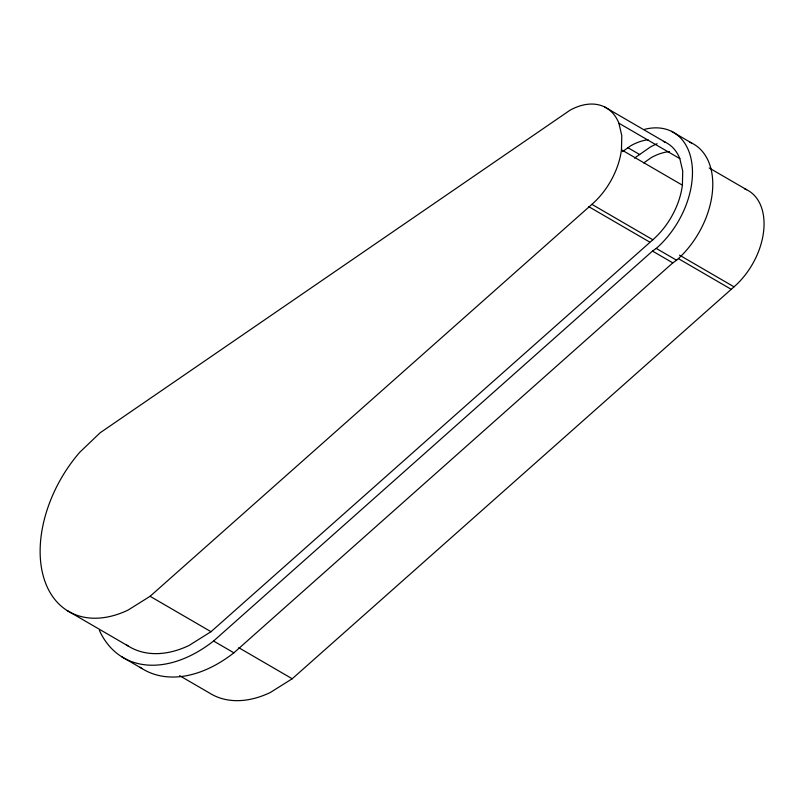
<?xml version="1.0" encoding="UTF-8"?>
<svg xmlns="http://www.w3.org/2000/svg" width="804" height="804" viewBox="0 0 804 804"><rect width="100%" height="100%" fill="white"/><g stroke="black" fill="none" stroke-linecap="round" stroke-linejoin="round"><path stroke-width="1.21" d="M621.472 149.775L621.783 135.615L618.899 123.223A62.109 40.702 -59.8 0 0 570.046 110.208L100.098 432.813L79.777 452.25A111.867 73.315 -59.8 0 0 43.908 578.257A111.867 73.315 -59.8 0 0 128.037 610.105L150.077 596.297L591.915 204.357A62.109 40.702 -59.8 0 0 621.472 149.775L682.405 185.181A62.109 40.702 -59.8 0 1 652.848 239.763L211.01 631.703L188.97 645.511A111.867 73.315 -59.8 0 1 126.188 644.697M682.405 185.181L682.717 171.031L679.832 158.629A62.109 40.702 -59.8 0 0 663.33 141.383M99.364 630.346A124.409 81.536 -59.8 0 0 213.573 641.019L652.496 251.069L656.255 248.416A74.641 48.923 -59.8 0 0 692.154 165.805A74.641 48.923 -59.8 0 0 644.728 129.303M140.057 667.27A124.409 81.536 -59.8 0 0 233.884 652.818L672.807 262.878L676.566 260.215A74.641 48.923 -59.8 0 0 712.284 193.03A74.641 48.923 -59.8 0 0 689.661 142.167M179.593 675.661L209.522 693.048A111.666 73.184 -59.8 0 0 270.204 692.556L292.214 678.767L734.032 286.837A61.898 40.572 -59.8 0 0 763.679 230.818A61.898 40.572 -59.8 0 0 744.484 188.779M622.457 151.644L630.969 145.614A62.109 40.702 -59.8 0 1 648.054 139.745M634.517 158.097L650.285 147.062A74.641 48.923 -59.8 0 1 657.099 143.755M643.743 162.941L651.3 157.584A61.898 40.572 -59.8 0 1 669.521 151.604M671.471 131.313L691.782 143.122M604.568 106.922L665.501 142.338M709.228 167.986L746.645 189.724M618.899 123.223L679.832 158.629M627.934 147.715L639.693 154.549M591.915 204.357L652.848 239.763M679.511 255.149L734.032 286.837M678.455 258.657L730.836 289.098M588.699 206.628L649.632 242.034M656.255 248.416L676.566 260.215M652.496 251.069L672.807 262.878M238.768 647.702L292.214 678.767M150.077 596.297L211.01 631.703M213.573 641.019L233.884 652.818M67.245 610.608L128.178 646.014M121.716 656.757L142.027 668.566"/></g></svg>
